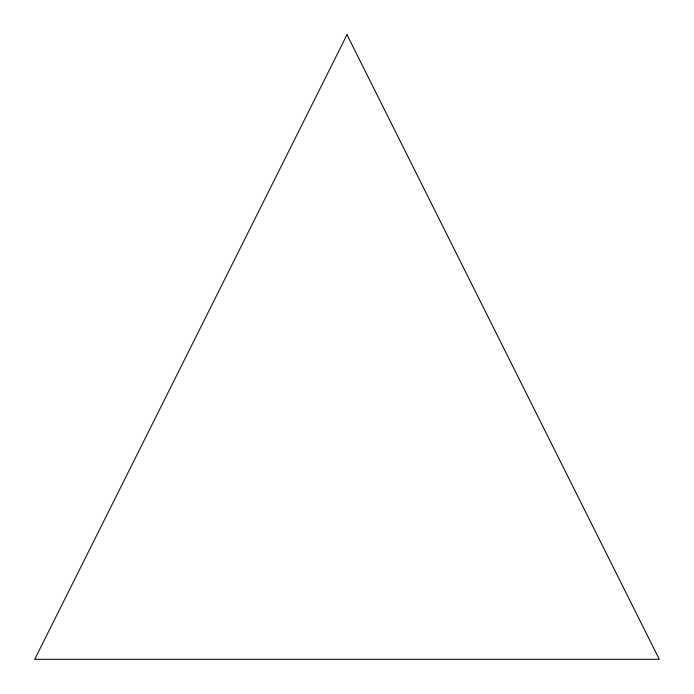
<?xml version="1.0" encoding="UTF-8"?>
<svg xmlns="http://www.w3.org/2000/svg" width="694" height="694" viewBox="0 0 694 694"><rect width="100%" height="100%" fill="white"/><g stroke="black" fill="none" stroke-linecap="round" stroke-linejoin="round"><path stroke-width="1.04" d="M347 34.7L34.7 659.3L659.3 659.3L347 34.7"/></g></svg>
